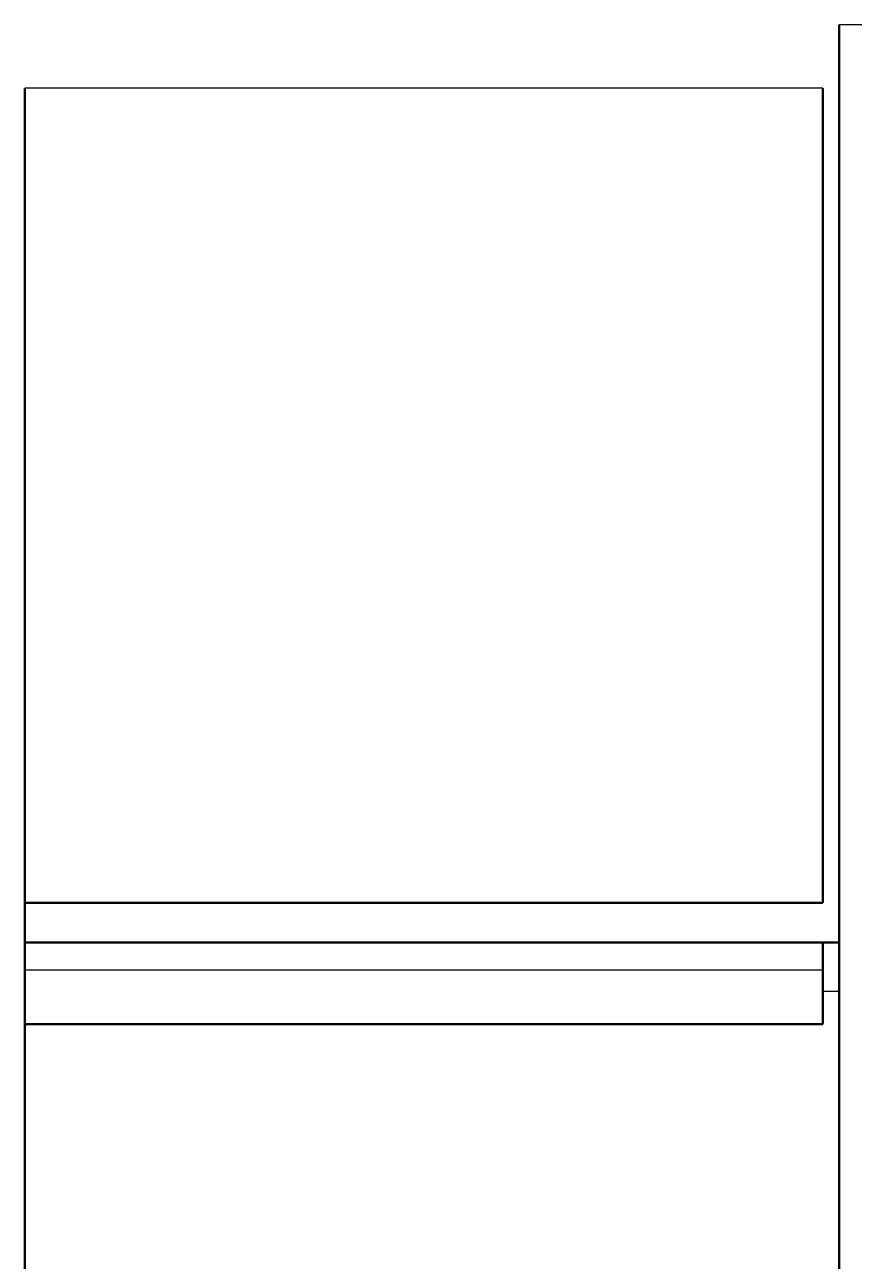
# Model space of a CAD drawing. Header units: millimetres. Extents: x 6750 to 121550, y -28210 to 66060.
# Drawn here: x 15995.78 to 16000.87, y 16206.98 to 16214.56 of the extents above; entities that cross this region are included whole.
import ezdxf

# ---------------------------------------------------------------- set-up
doc = ezdxf.new("R2010")
doc.units = ezdxf.units.MM
doc.layers.add('1', color=7, linetype='Continuous')

# ---------------------------------------------------------------- blocks, each defined once
blk = doc.blocks.new('s7-1513')
at = {"layer": '1', "color": 7, "linetype": 'Continuous', "lineweight": 50}
for p, q in [((15391.1201, 16404.4403), (15391.1201, 16395.3091)), ((15386.1201, 16399.0534), (15386.1201, 16404.0506)), ((15391.0201, 16399.0534), (15391.0201, 16404.0506)), ((15386.1201, 16398.8091), (15386.1201, 16399.0535)), ((15391.0201, 16399.0534), (15386.1201, 16399.0534)), ((15386.1201, 16398.6409), (15386.1201, 16398.8091)), ((15386.1201, 16398.8091), (15391.1201, 16398.8091)), ((15391.0201, 16398.6409), (15391.0201, 16398.8091)), ((15386.1201, 16398.3091), (15386.1201, 16398.6409)), ((15391.0201, 16398.3091), (15391.0201, 16398.6409)), ((15386.1201, 16390.7091), (15386.1201, 16398.3091)), ((15391.0201, 16398.3091), (15386.1201, 16398.3091))]:
    blk.add_line(p, q, dxfattribs=at)
at = {"layer": '1', "color": 7, "linetype": 'Continuous', "lineweight": 25}
for p, q in [((15415.9201, 16404.4403), (15391.1201, 16404.4403)), ((15391.0201, 16404.0506), (15386.1201, 16404.0506)), ((15391.0201, 16398.6409), (15386.1201, 16398.6409)), ((15391.1201, 16398.5091), (15391.02, 16398.5091))]:
    blk.add_line(p, q, dxfattribs=at)

msp = doc.modelspace()

# ---------------------------------------------------------------- block references
msp.add_blockref('s7-1513', (609.6615, -189.8771))

doc.saveas('drawing.dxf')
